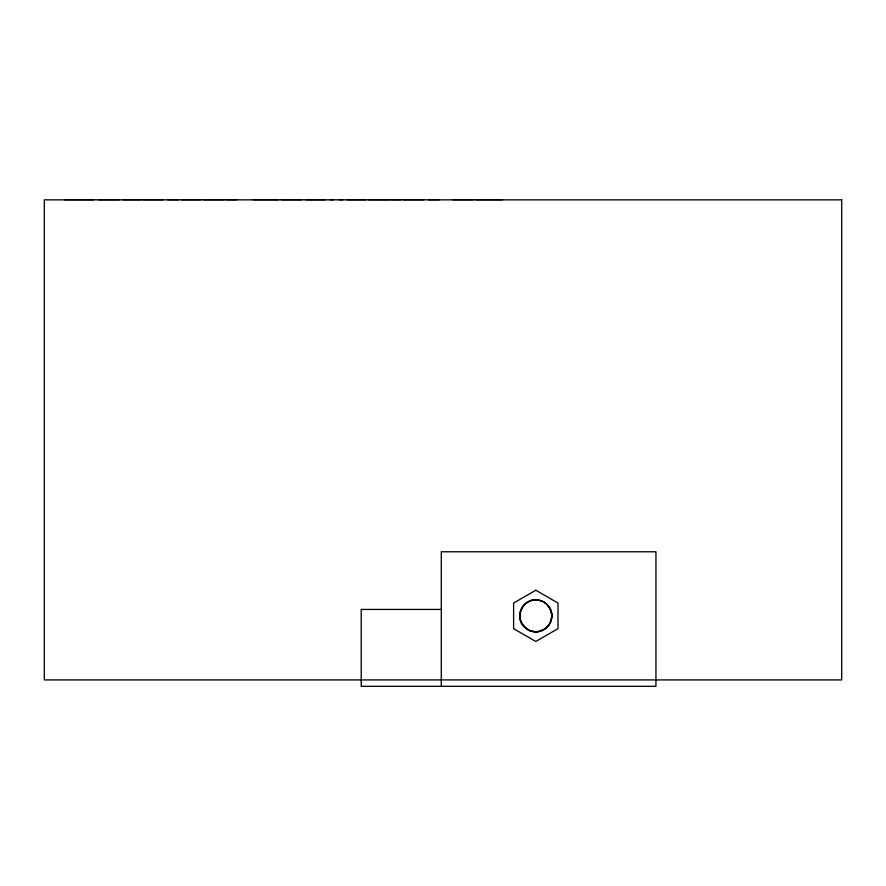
<?xml version="1.0" encoding="UTF-8"?>
<svg xmlns="http://www.w3.org/2000/svg" width="886" height="886" viewBox="0 0 886 886"><rect width="100%" height="100%" fill="white"/><g stroke="black" fill="none" stroke-linecap="round" stroke-linejoin="round"><path stroke-width="1.33" d="M519.949 614.795L520.038 618.173M519.971 614.009L520.746 610.786M521.001 609.945L522.496 607.176M523.05 606.268L525.044 604.174M526.007 603.244L528.222 601.893M543.871 629.536C539.065 632.56 532.298 632.615 527.547 629.403M529.651 601.118L531.877 600.453M545.233 628.794L537.492 631.773L531.556 631.142M533.726 600.01C540.704 599.025 547.925 603.2 550.571 609.745M64.645 199.682L93.706 199.682M98.424 199.682L119.333 199.682M122.888 199.682L141.206 199.682M142.856 199.682L163.046 199.682M167.709 199.682L178.463 199.682M181.397 199.682L200.856 199.682M203.68 199.682L224.28 199.682M226.451 199.682L236.728 199.682M253.174 199.682L278.359 199.682M281.471 199.682L301.65 199.682M305.925 199.682L325.383 199.682M329.825 199.682L333.546 199.682M339.116 199.682L342.893 199.682M347.002 199.682L365.918 199.682M368.609 199.682L389.508 199.682M390.892 199.682L401.17 199.682M403.385 199.682L423.984 199.682M428.503 199.682L439.257 199.682M452.812 199.682L473.246 199.682M475.86 199.682L502.484 199.682M441.306 609.435L361.222 609.435L361.222 686.318L655.939 686.318L655.939 551.779L441.306 551.779L441.306 686.318M537.924 600.01C524.302 597.507 514.423 615.371 523.283 625.704M539.84 600.475L541.955 601.096M543.65 602.015L545.566 603.189M524.147 626.623L530.105 630.799M546.972 604.529L550.45 609.335L551.646 613.754M526.428 628.794L521.223 622.349M550.45 609.335L548.5 606.135M521.123 622.349L523.36 625.915M521.167 622.16L520.237 618.993M550.76 610.1C553.196 616.578 551.07 624.353 545.51 628.528C550.128 625.051 552.421 619.048 551.635 613.345M535.808 590.22L513.614 603.034L513.614 628.661L535.808 641.475L558.003 628.661L558.003 603.034L535.808 590.22M841.7 199.848L44.3 199.848L44.3 679.916L841.7 679.916L841.7 199.848M526.328 628.794A16.014 16.014 0 0 0 551.679 617.52A16.014 16.014 0 0 0 529.241 601.206A16.014 16.014 0 0 0 526.328 628.794"/></g></svg>
